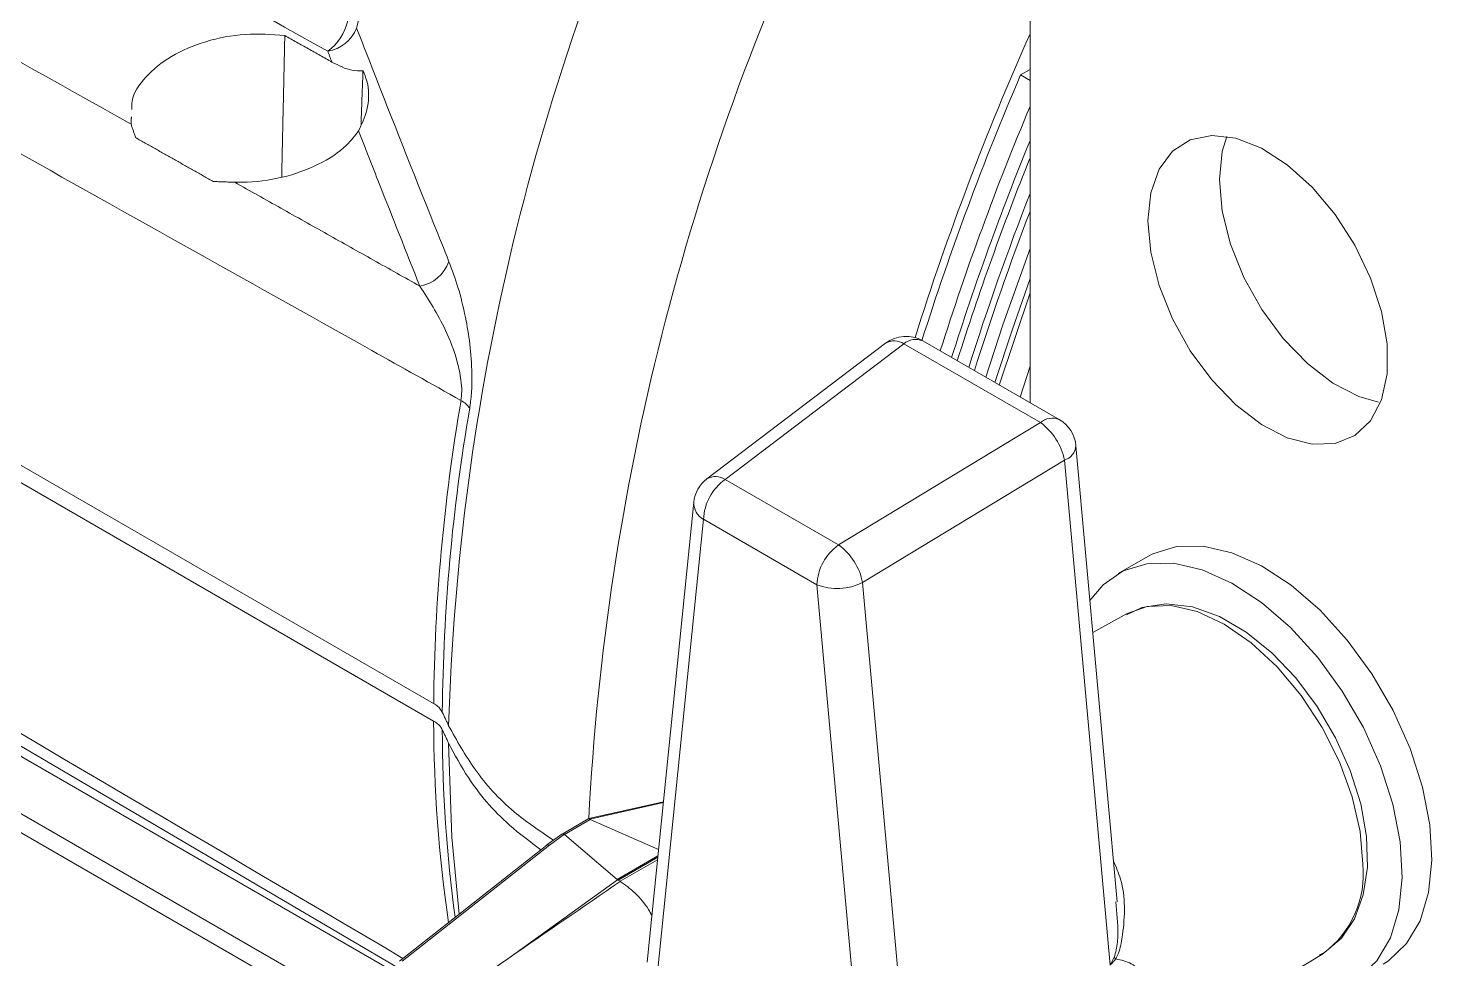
# Model space of a CAD drawing. Extents: x 2 to 136, y 1 to 99.
# Drawn here: x 96.355 to 98.964, y 11.406 to 13.137 of the extents above; entities that cross this region are included whole.
import ezdxf

# ---------------------------------------------------------------- set-up
doc = ezdxf.new("R2010")
doc.units = 0
doc.header["$MEASUREMENT"] = 0
doc.linetypes.add('SLD-Solid', pattern=[0])
doc.layers.add('OBJECT', color=7, linetype='CONTINUOUS')

msp = doc.modelspace()

# ---------------------------------------------------------------- linework, layer by layer
at = {"layer": 'OBJECT', "linetype": 'SLD-Solid', "lineweight": 15}
for p, q in [((98.2168, 12.4402), (98.2168, 17.3386)), ((97.1086, 11.8812), (93.7966, 13.7932)), ((93.7966, 13.7605), (97.1086, 11.8485)), ((98.2168, 13.0597), (98.1993, 13.0496)), ((98.1993, 13.0496), (98.2168, 13.0396)), ((97.0414, 11.3785), (94.3413, 12.9372)), ((94.3483, 12.8269), (96.9583, 11.3202)), ((94.3724, 12.7777), (96.9225, 11.3056)), ((98.2168, 12.6443), (98.1596, 12.4732)), ((97.9484, 12.551), (97.6163, 12.2988)), ((97.9823, 12.5498), (97.6502, 12.2976)), ((98.236, 12.4034), (97.9823, 12.5498)), ((98.2711, 12.4089), (98.0174, 12.5553)), ((98.1984, 12.4508), (98.2168, 12.5081)), ((97.861, 12.1759), (98.236, 12.4034)), ((98.3789, 11.5124), (98.3021, 12.3604)), ((98.2806, 12.3333), (97.9056, 12.1058)), ((98.3656, 11.3947), (98.2806, 12.3333)), ((97.6502, 12.2976), (97.861, 12.1759)), ((97.5919, 12.2553), (97.5054, 11.4004)), ((97.6099, 12.2235), (97.5234, 11.3686)), ((97.8206, 12.1018), (97.6099, 12.2235)), ((98.4356, 12.1544), (98.3804, 12.1225)), ((97.9056, 12.1058), (97.9921, 11.1511)), ((97.9072, 11.1471), (97.8206, 12.1018)), ((98.3974, 12.0481), (98.3336, 12.0131)), ((97.5356, 11.6985), (97.397, 11.667)), ((97.5354, 11.6971), (97.3989, 11.666)), ((97.3969, 11.667), (97.3472, 11.6383)), ((97.3997, 11.6654), (97.3519, 11.6378)), ((97.5266, 11.6097), (97.3997, 11.6654)), ((97.347, 11.6381), (97.319, 11.6181)), ((97.3517, 11.6379), (97.3238, 11.6178)), ((97.3519, 11.6378), (97.3517, 11.6379)), ((97.3519, 11.6378), (97.4495, 11.5541)), ((97.3189, 11.618), (97.0452, 11.4023)), ((97.3238, 11.6178), (97.0502, 11.4022)), ((97.4495, 11.5541), (97.5254, 11.5979)), ((97.5251, 11.5952), (97.4514, 11.5527)), ((97.4551, 11.5506), (97.5247, 11.5907)), ((97.2462, 11.4066), (97.4503, 11.5533)), ((97.4514, 11.5527), (97.4551, 11.5506)), ((97.4554, 11.5504), (97.4551, 11.5506)), ((98.3796, 11.1848), (98.762, 11.4166))]:
    msp.add_line(p, q, dxfattribs=at)
at = {"layer": 'OBJECT', "linetype": 'SLD-Solid', "lineweight": 15, "flags": 128}
for points in [[(93.8216, 13.2835), (94.4621, 12.9069), (97.0414, 11.3905)], [(98.436, 12.7783), (98.4412, 12.72), (98.4566, 12.6584), (98.4814, 12.5964), (98.5145, 12.5369), (98.5544, 12.4827), (98.5991, 12.4362), (98.6467, 12.3998), (98.6948, 12.375), (98.7412, 12.3631), (98.7837, 12.3646), (98.8204, 12.3794), (98.8496, 12.4069), (98.8698, 12.4457), (98.8802, 12.494), (98.8802, 12.5496), (98.8698, 12.6099), (98.8496, 12.6721), (98.8204, 12.7332), (98.7837, 12.7904), (98.7412, 12.841), (98.6948, 12.8827), (98.6467, 12.9135), (98.5991, 12.9319), (98.5544, 12.9371), (98.5145, 12.929), (98.4814, 12.9077), (98.4566, 12.8744), (98.4412, 12.8305), (98.436, 12.7783)], [(98.5689, 12.855), (98.5741, 12.9073), (98.5824, 12.9354)], [(98.8646, 12.4413), (98.8277, 12.4518), (98.7796, 12.4765), (98.7321, 12.513), (98.6873, 12.5594), (98.6475, 12.6136), (98.6143, 12.6731), (98.5895, 12.7351), (98.5741, 12.7967), (98.5689, 12.855)], [(98.2168, 12.7273), (98.1663, 12.5848), (98.1346, 12.4877)], [(98.2168, 12.671), (98.1833, 12.575), (98.1516, 12.4779)], [(98.4356, 12.1544), (98.4451, 12.1594), (98.4892, 12.1729), (98.5385, 12.1736), (98.5916, 12.1615), (98.6467, 12.137), (98.7021, 12.1008), (98.7559, 12.0543), (98.8064, 11.9987), (98.8521, 11.936), (98.8914, 11.8681), (98.9231, 11.7973), (98.9461, 11.7257), (98.9598, 11.6557), (98.9636, 11.5896), (98.9575, 11.5295), (98.9417, 11.4773), (98.9166, 11.4346), (98.8831, 11.4029), (98.873, 11.3966)], [(98.3282, 12.0724), (98.3526, 12.1018), (98.39, 12.1276), (98.434, 12.141), (98.4834, 12.1417), (98.5365, 12.1296), (98.5916, 12.1051), (98.6469, 12.069), (98.7007, 12.0224), (98.7513, 11.9669), (98.7969, 11.9041), (98.8362, 11.8363), (98.8679, 11.7654), (98.8909, 11.6939), (98.9046, 11.6239), (98.9084, 11.5578), (98.9023, 11.4976), (98.8865, 11.4454), (98.8614, 11.4028), (98.8279, 11.3711), (98.7871, 11.3514), (98.7402, 11.3443), (98.6887, 11.35), (98.6636, 11.357)], [(98.7548, 11.4138), (98.7634, 11.4175), (98.7957, 11.4449), (98.8199, 11.481), (98.836, 11.5251), (98.8436, 11.5767), (98.8419, 11.634), (98.8312, 11.6947), (98.8118, 11.7565), (98.7846, 11.8174), (98.7506, 11.8754), (98.7107, 11.9286), (98.6663, 11.9752), (98.6186, 12.0137), (98.569, 12.0426), (98.5188, 12.0606), (98.4698, 12.0664), (98.4245, 12.0596), (98.3962, 12.046)], [(98.8353, 11.5822), (98.8303, 11.6432), (98.8156, 11.7075), (98.7918, 11.7727), (98.7598, 11.8364), (98.7207, 11.896), (98.6761, 11.9492), (98.6277, 11.9941), (98.5774, 12.0288), (98.5271, 12.0521), (98.4788, 12.0631), (98.4342, 12.0613), (98.3974, 12.0481)], [(97.156, 11.4896), (97.1426, 11.6323), (97.1364, 11.8072)]]:
    msp.add_lwpolyline(points, dxfattribs=at)
at = {"layer": 'OBJECT', "linetype": 'SLD-Solid', "lineweight": 15}
for centre, radius, start, end in [((101.0295, 12.1379), 4.185, 156.5781, 166.1907), ((101.5382, 11.708), 4.4038, 154.7208, 178.2852), ((102.039, 11.4257), 4.6485, 154.5679, 177.026), ((96.8534, 13.1728), 0.0983, 306.457, 346.9431), ((96.9001, 13.1634), 0.0706, 279.586, 337.9203), ((103.1481, 10.9378), 5.3951, 156.0694, 162.486), ((103.1303, 10.9368), 5.3646, 156.8051, 162.4303), ((103.1525, 10.9211), 5.3522, 157.2472, 162.4326), ((103.1538, 10.9157), 5.3312, 157.8297, 162.4379), ((103.1561, 10.9124), 5.3225, 158.1267, 162.4396), ((103.1601, 10.9059), 5.3043, 158.7394, 162.4431), ((103.162, 10.9028), 5.2952, 159.0516, 162.4449), ((97.071, 12.7264), 0.0702, 279.7078, 340.1211), ((97.9862, 12.5012), 0.0625, 60.0027, 127.2147), ((97.9644, 12.5227), 0.0325, 56.5602, 119.5347), ((98.0042, 12.5248), 0.0332, 66.6192, 131.2307), ((100.6187, 11.8487), 3.5102, 170.2277, 179.4687), ((97.1396, 12.4061), 0.0431, 33.4577, 62.6571), ((100.6438, 11.8326), 3.5193, 170.2276, 179.4695), ((98.2579, 12.3784), 0.0332, 66.6192, 131.2307), ((98.1694, 12.3118), 0.1133, 10.9392, 53.9755), ((98.2399, 12.3547), 0.0625, 5.1771, 60.0027), ((98.2707, 12.3632), 0.0315, 288.2345, 354.9529), ((97.6541, 12.249), 0.0625, 127.2147, 174.2219), ((97.7069, 12.2187), 0.0971, 125.6894, 177.1988), ((97.6323, 12.2705), 0.0325, 56.5597, 119.5352), ((97.628, 12.2547), 0.0361, 179.1151, 239.8671), ((97.9176, 12.097), 0.0971, 125.6894, 177.1988), ((97.7944, 12.0843), 0.1133, 10.9387, 53.9763), ((97.8584, 12.2024), 0.1075, 249.4175, 296.006), ((99.7581, 11.8554), 2.6495, 180.1489, 188.2777), ((99.7972, 11.84), 2.6726, 180.1609, 187.662), ((98.6517, 11.5645), 0.1845, 306.7263, 5.5302), ((98.4019, 11.432), 0.0365, 217.9126, 224.8999)]:
    msp.add_arc(centre, radius, start, end, dxfattribs=at)
for centre, major_axis, ratio, start_param, end_param in [((97.4263, 11.6724), (0.0277, 0.0059), 0.181801, 3.247873, 3.388474), ((97.3525, 11.6298), (-0.00543, 0.00841), 0.541118, 5.523194, 6.31022), ((97.325, 11.61), (-0.00602, 0.00799), 0.518549, 5.484768, 6.294577), ((98.8333, 14.4384), (13.5348, 9.6488), 0.094709, 4.527712, 4.543224), ((96.7599, 11.0555), (0.691, 0.4971), 0.099986, 0.011157, 0.024246), ((96.7604, 11.0558), (0.6943, 0.494), 0.104684, 0.047827, 0.060918)]:
    msp.add_ellipse(centre, major_axis=major_axis, ratio=ratio, start_param=start_param, end_param=end_param, dxfattribs=at)
for points, knots in [([(96.9118, 13.0937), (96.6258, 13.2537), (96.0344, 13.5845), (95.0621, 14.1285), (94.3759, 14.5125), (93.9951, 14.7256)], [0, 0, 0, 0, 0.294131, 0.608268, 1, 1, 1, 1]), ([(97.1594, 12.4445), (97.1042, 12.4754), (96.8128, 12.6387), (95.6923, 13.2665), (94.6272, 13.8636), (93.7983, 14.3282)], [0, 0, 0, 0, 0.049218, 0.260105, 1, 1, 1, 1]), ([(94.2481, 14.2477), (94.4292, 14.1461), (94.9152, 13.8733), (95.6812, 13.4435), (96.2663, 13.1153), (96.5463, 12.9582)], [0, 0, 0, 0, 0.236338, 0.634505, 1, 1, 1, 1]), ([(93.7983, 13.3215), (93.8573, 13.2867), (94.1526, 13.1129), (95.237, 12.4748), (96.2624, 11.8716), (97.0516, 11.4073)], [0, 0, 0, 0, 0.054468, 0.272342, 1, 1, 1, 1]), ([(96.5476, 12.9856), (96.5475, 12.9908), (96.5474, 13.0114), (96.5714, 13.0469), (96.6185, 13.0859), (96.6838, 13.1137), (96.7585, 13.1283), (96.8075, 13.1247), (96.832, 13.1229)], [0, 0, 0, 0, 0.062375, 0.249368, 0.436897, 0.624938, 0.813071, 1, 1, 1, 1]), ([(96.9655, 13.1368), (96.975, 13.1125), (97.0223, 12.9909), (97.0795, 12.8461), (97.1278, 12.7257), (97.1371, 12.7025)], [0, 0, 0, 0, 0.167872, 0.839364, 1, 1, 1, 1]), ([(96.9773, 13.0575), (96.9706, 13.0573), (96.9524, 13.0569), (96.9322, 13.0672), (96.9196, 13.0736)], [0, 0, 0, 0, 0.372319, 1, 1, 1, 1]), ([(96.9691, 12.9457), (96.9751, 12.9582), (96.9878, 12.9846), (96.9892, 13.0295), (96.9807, 13.0494), (96.9773, 13.0575)], [0, 0, 0, 0, 0.350763, 0.739166, 1, 1, 1, 1]), ([(96.9691, 12.9457), (96.9622, 12.9367), (96.9441, 12.9133), (96.8964, 12.8815), (96.8284, 12.8571), (96.773, 12.8499), (96.7436, 12.8501), (96.7389, 12.8501)], [0, 0, 0, 0, 0.162696, 0.424831, 0.687546, 0.950209, 1, 1, 1, 1]), ([(97.0829, 12.6571), (97.0577, 12.7206), (97.0195, 12.8167), (96.9819, 12.913), (96.9691, 12.9457)], [0, 0, 0, 0, 0.660515, 1, 1, 1, 1]), ([(97.1371, 12.7025), (97.1428, 12.687), (97.1543, 12.6562), (97.1673, 12.6043), (97.1764, 12.5502), (97.1802, 12.5014), (97.1796, 12.4592), (97.1768, 12.4389), (97.1756, 12.4299)], [0, 0, 0, 0, 0.227374, 0.454238, 0.628217, 0.803357, 0.912623, 1, 1, 1, 1]), ([(97.1594, 12.4445), (97.16, 12.4499), (97.1614, 12.4621), (97.1593, 12.4875), (97.1503, 12.5282), (97.1254, 12.5914), (97.0994, 12.6315), (97.0829, 12.6571)], [0, 0, 0, 0, 0.062412, 0.139208, 0.265335, 0.530913, 1, 1, 1, 1]), ([(97.1246, 11.8652), (97.1222, 11.869), (97.1185, 11.8749), (97.1112, 11.8796), (97.1086, 11.8812)], [0, 0, 0, 0, 0.643557, 1, 1, 1, 1]), ([(97.1086, 11.8485), (97.1131, 11.8454), (97.1202, 11.8406), (97.1235, 11.8346), (97.1246, 11.8325)], [0, 0, 0, 0, 0.643567, 1, 1, 1, 1]), ([(97.1364, 11.8398), (97.1517, 11.8123), (97.1827, 11.7565), (97.2471, 11.6836), (97.306, 11.644), (97.3314, 11.627)], [0, 0, 0, 0, 0.357176, 0.722761, 1, 1, 1, 1]), ([(97.3078, 11.6092), (97.2877, 11.6242), (97.2327, 11.6653), (97.1762, 11.7329), (97.1479, 11.7857), (97.1364, 11.8072)], [0, 0, 0, 0, 0.255138, 0.697901, 1, 1, 1, 1]), ([(97.3969, 11.6669), (97.3969, 11.6669), (97.397, 11.6672), (97.3979, 11.6669), (97.3986, 11.6662), (97.3989, 11.666)], [0, 0, 0, 0, 0.116856, 0.672284, 1, 1, 1, 1]), ([(98.3721, 11.5879), (98.3768, 11.5769), (98.3951, 11.5341), (98.3928, 11.4752), (98.3849, 11.4249), (98.3783, 11.4109), (98.376, 11.4062)], [0, 0, 0, 0, 0.190184, 0.746368, 0.914215, 1, 1, 1, 1]), ([(97.4554, 11.5504), (97.4646, 11.5436), (97.4831, 11.5301), (97.5039, 11.5062), (97.5121, 11.4905), (97.5141, 11.4866)], [0, 0, 0, 0, 0.430279, 0.860551, 1, 1, 1, 1]), ([(98.3731, 11.4095), (98.3744, 11.4139), (98.3787, 11.4279), (98.3816, 11.4625), (98.3782, 11.4923), (98.376, 11.5122)], [0, 0, 0, 0, 0.132218, 0.417156, 1, 1, 1, 1]), ([(96.7403, 11.0507), (96.7444, 11.0535), (96.7649, 11.0678), (96.8508, 11.1277), (97.0161, 11.2431), (97.1636, 11.3478), (97.2462, 11.4066)], [0, 0, 0, 0, 0.024148, 0.120739, 0.507103, 1, 1, 1, 1]), ([(98.3656, 11.3947), (98.3657, 11.3948), (98.3684, 11.3996), (98.3708, 11.4046), (98.3731, 11.4095)], [0, 0, 0, 0, 0.023642, 1, 1, 1, 1]), ([(98.376, 11.4062), (98.3728, 11.4024), (98.3694, 11.3985), (98.3657, 11.3948), (98.3656, 11.3947)], [0, 0, 0, 0, 0.976238, 1, 1, 1, 1]), ([(98.376, 11.4062), (98.3861, 11.4041), (98.4015, 11.4008), (98.4149, 11.3901), (98.4207, 11.3809), (98.4219, 11.3751), (98.4227, 11.3711)], [0, 0, 0, 0, 0.495882, 0.76116, 0.830865, 1, 1, 1, 1])]:
    msp.add_open_spline(points, degree=3, knots=knots, dxfattribs=at)
for points in [[(96.832, 13.1229), (96.8262, 12.8594)], [(96.9196, 13.0736), (96.832, 13.1229)], [(96.9196, 13.0736), (96.9118, 13.0937)], [(96.9773, 13.0575), (96.9736, 12.9569)], [(96.5463, 12.9582), (96.5469, 12.9719)], [(96.5463, 12.9582), (96.5548, 12.9331)], [(96.5548, 12.9331), (96.699, 12.8516)], [(96.699, 12.8516), (96.7389, 12.8501)], [(96.7389, 12.8501), (97.0829, 12.6571)], [(97.1364, 11.8398), (97.1246, 11.8652)], [(97.1246, 11.8325), (97.1364, 11.8072)]]:
    msp.add_open_spline(points, degree=1, dxfattribs=at)

doc.saveas('drawing.dxf')
